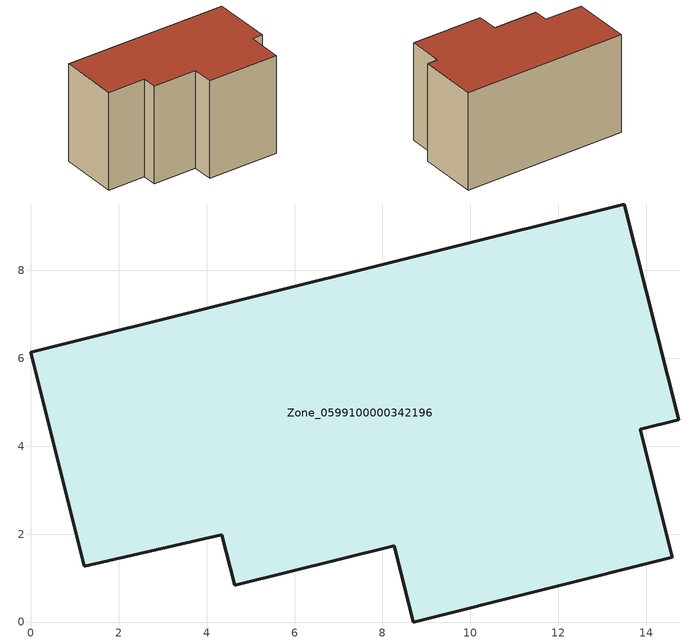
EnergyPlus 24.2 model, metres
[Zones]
Zone_0599100000342196
 floor ground (C_G): 0,6.14 13.51,9.51 14.74,4.6 13.87,4.38 14.59,1.47 8.7,0 8.27,1.73 4.64,0.83 4.34,1.99 1.21,1.26 z0
 wall outside (C_F): 13.51,9.51 0,6.14 1.21,1.26 4.34,1.99 4.64,0.83 8.27,1.73 8.7,0 14.59,1.47 13.87,4.38 14.74,4.6 13.51,9.51 z0:8.38
 roof outside (C_R): 14.59,1.47 13.87,4.38 14.74,4.6 13.51,9.51 0,6.14 1.21,1.26 4.34,1.99 4.64,0.83 8.27,1.73 8.7,0 z8.38
[BUILDING]
Pand.0599100000342196: North Axis=0; Terrain=City; Loads Convergence Tolerance Value=0.04; Temperature Convergence Tolerance Value=0.4; Solar Distribution=FullExterior; Maximum Number of Warmup Days=25; Minimum Number of Warmup Days=1
[Site:Location]
Rotterdam.The.Hague.AP_ZH_NLD Design_Conditions: Latitude=51.96; Longitude=4.45; Time Zone=1; Elevation=-4.5
[SITE:GROUNDTEMPERATURE:BUILDINGSURFACE]
18, 18, 18, 18, 18, 18, 18, 18, 18, 18, 18, 18
[MATERIAL] Thermal Absorptance=0.9; Solar Absorptance=0.7; Visible Absorptance=0.7
Name | Roughness | Thickness | Conductivity | Density | Specific Heat
G.TC.1992-2005 | MediumSmooth | 0.15 | 0.06 | 540 | 1210
F.TC.1992-2005 | Rough | 0.3 | 0.12 | 1920 | 840
R.TC.1992-2005 | MediumRough | 0.2 | 0.08 | 1500 | 1000
[CONSTRUCTION]
C_G: G.TC.1992-2005
C_F: F.TC.1992-2005
C_R: R.TC.1992-2005
[ZONE]
Zone_0599100000342196: Type=1; Multiplier=1; Ceiling Height=Autocalculate; Volume=Autocalculate; Floor Area=autocalculate; Part of Total Floor Area=Yes
[ZONEINFILTRATION:DESIGNFLOWRATE]
Infil_Zone_0599100000342196: Zone or ZoneList or Space or SpaceList=Zone_0599100000342196; Schedule=AlwaysOn; Design Flow Rate Calculation Method=Flow/Area; Flow Rate per Floor Area=0.0015; Constant Term Coefficient=1; Temperature Term Coefficient=0; Velocity Term Coefficient=0; Velocity Squared Term Coefficient=0
[HVACTEMPLATE:ZONE:IDEALLOADSAIRSYSTEM]
Zone_0599100000342196: Maximum Heating Supply Air Temperature=50; Minimum Cooling Supply Air Temperature=13; Maximum Heating Supply Air Humidity Ratio=0.0156; Minimum Cooling Supply Air Humidity Ratio=0.0077; Heating Limit=NoLimit; Cooling Limit=NoLimit; Dehumidification Control Type=ConstantSensibleHeatRatio; Cooling Sensible Heat Ratio=0.7; Dehumidification Setpoint=60; Humidification Control Type=None; Humidification Setpoint=30; Outdoor Air Method=None; Outdoor Air Flow Rate per Person=0.00944; Outdoor Air Flow Rate per Zone Floor Area=0; Outdoor Air Flow Rate per Zone=0; Demand Controlled Ventilation Type=None; Outdoor Air Economizer Type=NoEconomizer; Heat Recovery Type=None; Sensible Heat Recovery Effectiveness=0.7; Latent Heat Recovery Effectiveness=0.65
[ZONECONTROL:THERMOSTAT]
ThermostatControl_Zone_0599100000342196: Zone or ZoneList=Zone_0599100000342196; Control Type Schedule=DualSetpointControlType; Control 1=Thermostat_Zone_0599100000342196; Temperature Difference Between Cutout And Setpoint=0
[THERMOSTATSETPOINT:DUALSETPOINT]
Thermostat_Zone_0599100000342196: Heating Setpoint Temperature Schedule=HeatingSetpoint_Zone_0599100000342196; Cooling Setpoint Temperature Schedule=CoolingSetpoint_Zone_0599100000342196
[SCHEDULE:COMPACT]
HeatingSetpoint_Zone_0599100000342196: Through: 12/31, For: AllDays, Until: 24:00, 21
CoolingSetpoint_Zone_0599100000342196: Through: 12/31, For: AllDays, Until: 24:00, 24
DualSetpointControlType: Through: 12/31, For: AllDays, Until: 24:00, 4
AlwaysOn: Through: 12/31, For: AllDays, Until: 24:00, 1
